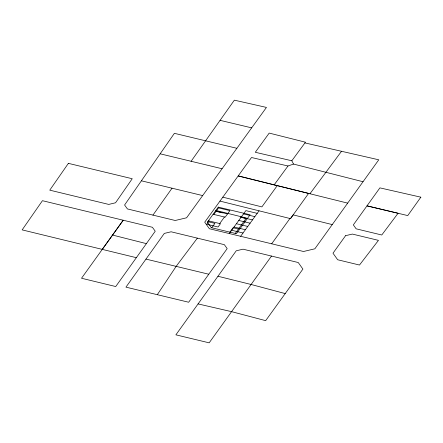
<?xml version="1.0" encoding="UTF-8"?>
<svg xmlns="http://www.w3.org/2000/svg" width="443" height="443" viewBox="0 0 443 443"><rect width="100%" height="100%" fill="white"/><g stroke="black" fill="none" stroke-linecap="round" stroke-linejoin="round"><path stroke-width="0.66" d="M157.304 294.689L176.286 266.171L197.368 238.14M236.872 148.3L174.387 133.321L124.594 204.998L127.423 208.941L175.206 220.492L186.592 217.79L266.453 107.422L234.353 100.162L191.11 161.274M152.94 215.104L172.045 188.197M146.389 243.633L155.233 231.218L152.403 227.276L42.434 200.696L22.15 229.884L136.344 257.682L146.389 243.633L112.566 235.061L81.523 278.254L115.728 286.538L136.344 257.682M145.974 259.105L164.292 233.417L171.103 231.789L224.357 244.674L227.176 248.612L188.657 302.237L125.95 287.142L145.974 259.105L208.769 274.228M112.566 235.061L123.22 220.221L102.261 249.381M198.082 303.92L231.573 311.656L265.673 320.649L302.901 269.089L298.244 262.527L243.041 249.182L236.23 250.804L175.882 334.836L209.168 342.838L271.515 256.065M363.038 181.73L314.862 248.8L303.51 251.497L209.378 228.738L204.721 222.176L251.508 157.514L287.989 165.992L293.526 164.065L363.038 181.73L378.771 159.801L304.934 142.917M209.09 220.991L206.726 224.263L218.067 226.993L220.437 223.721L208.376 220.819M213.825 214.44L218.554 207.889L229.895 210.624L225.166 217.17L213.105 214.268M211.726 227.768L214.91 223.361L207.778 221.644M222.973 212.197L222.48 212.878L215.348 211.161M219.717 223.549L224.451 216.998M229.873 232.138L233.057 227.73L238.439 229.025M241.036 216.688L240.627 217.253L246.009 218.549M229.313 233.544L245.876 210.624L257.217 213.36M235.255 233.433L246.391 218.022L215.879 210.431M240.643 236.296L259.05 210.818M271.67 243.794L289.938 218.493L290.475 218.626L308.588 193.419L277.252 185.639L261.885 206.892L222.812 197.163M274.156 184.858L287.989 165.992M291.815 160.776L305.46 142.203L269.2 133.088L255.295 152.276L291.815 160.776L293.526 164.065M341.525 151.284L309.945 193.757M220.066 120.335L251.663 127.861M160.139 153.81L222.081 168.744M141.4 180.805L202.667 195.584M243.506 213.903L254.852 216.633M216.19 211.167L227.53 213.897M241.142 217.175L252.488 219.905M238.777 220.448L250.118 223.178M236.412 223.726L247.753 226.456M234.048 226.999L245.389 229.729M231.678 230.271L243.024 233.001M347.661 203.132L238.196 175.915L277.252 185.639M332.244 224.595L293.172 214.883L290.475 218.626L219.961 201.094M217.945 276.255L251.109 284.484L285.226 293.587M68.383 163.356L49.766 190.158L108.74 204.417L115.557 202.772L132.241 178.728L68.383 163.356M420.85 197.179L407.743 215.586L366.987 205.862L398.063 213.266L381.761 235L356.139 228.821L353.342 224.878L379.9 187.871L420.85 197.179M345.573 235.682L332.992 253.202L337.666 259.759L359.495 265.036L378.46 240.361L352.368 234.07L345.573 235.682M218.277 207.114L207.385 222.192L211.267 227.658L236.407 233.71L250.09 214.772L218.277 207.114"/></g></svg>
